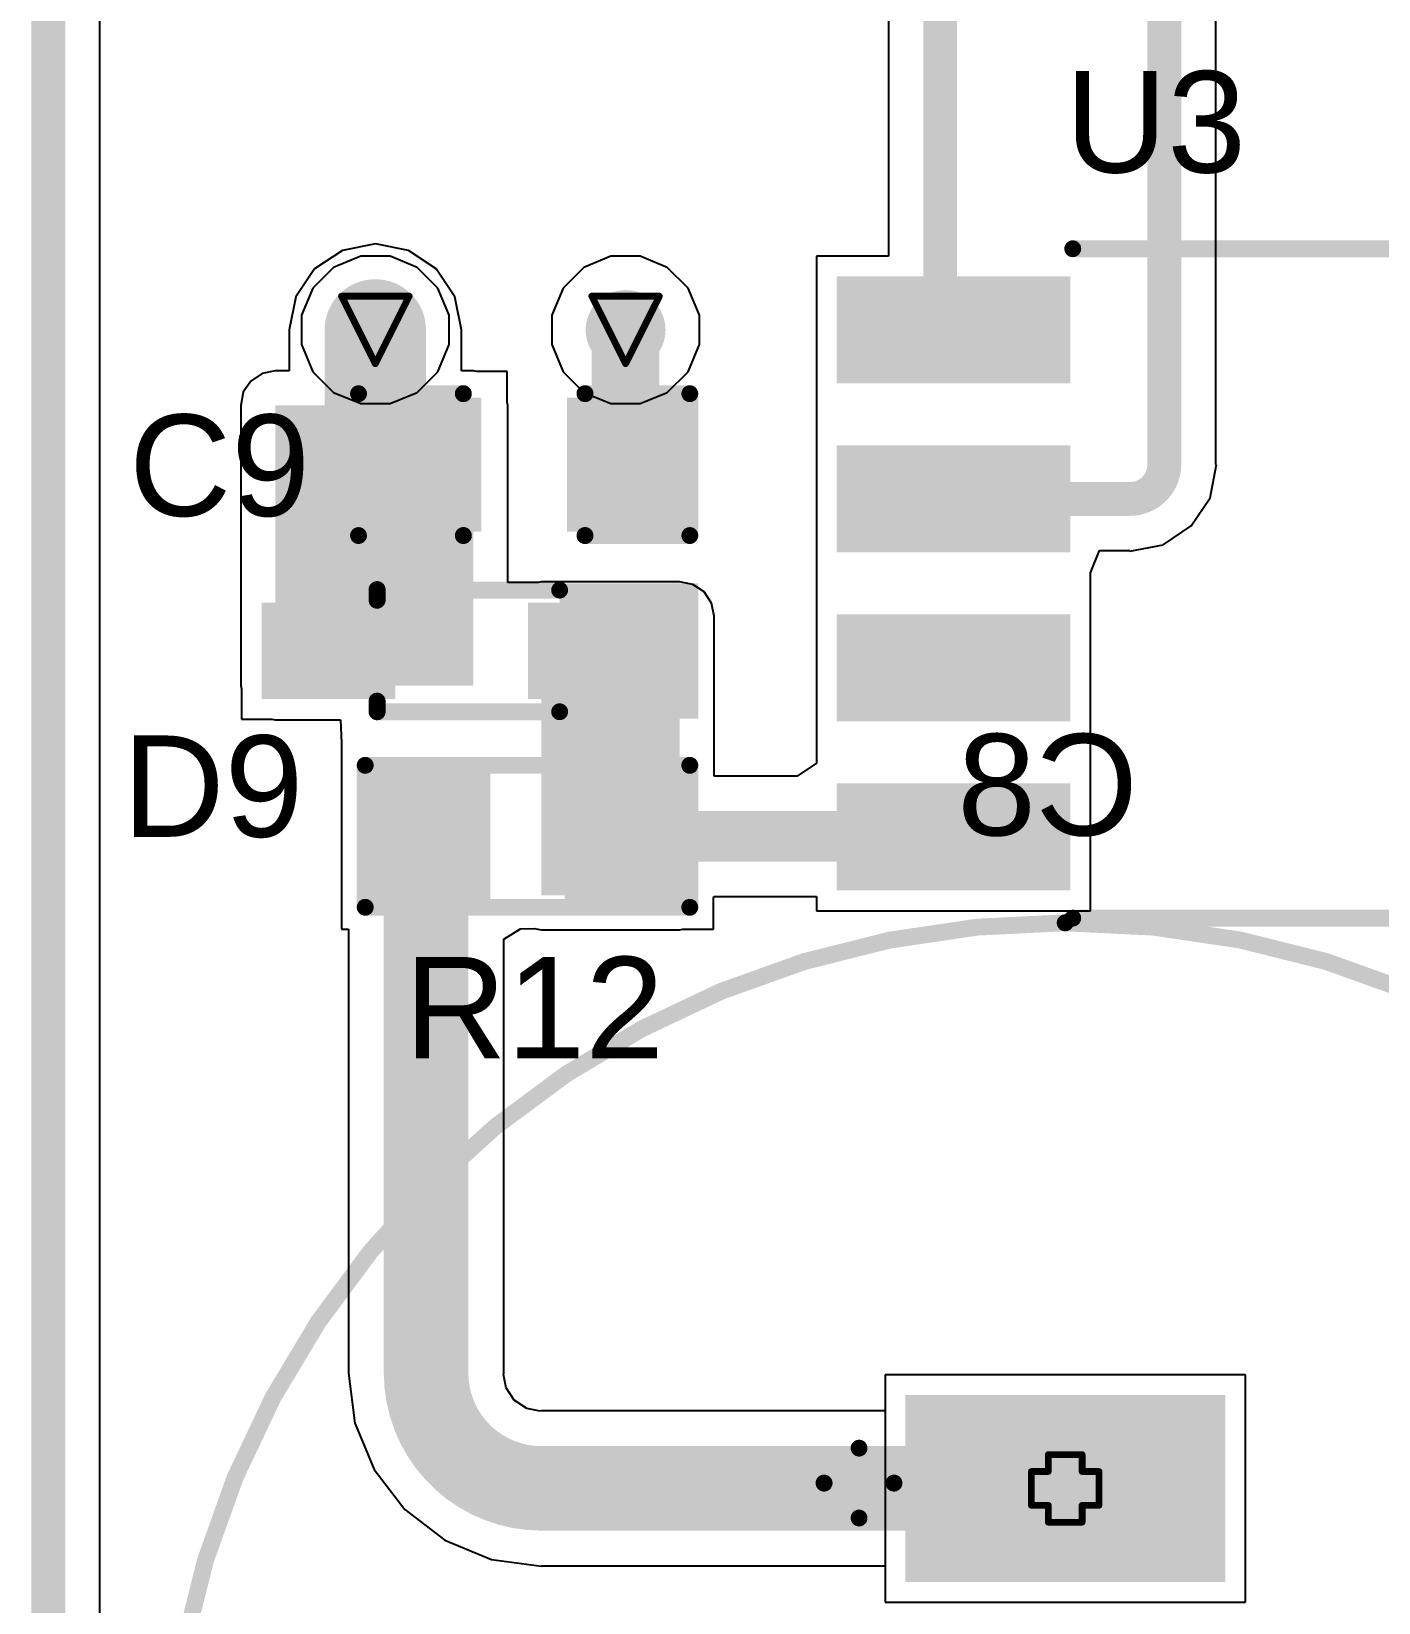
# Model space of a CAD drawing. Header units: inches. Extents: x 0 to 5359, y 0 to 5098.
# Drawn here: x -0.13 to 9.99, y 39.24 to 51.05 of the extents above; entities that cross this region are included whole.
import ezdxf

# ---------------------------------------------------------------- set-up
doc = ezdxf.new("R2010")
doc.units = ezdxf.units.IN
for name, color, linetype in [('Board Outline', 216, 'Continuous'), ('Bottom Layer', 5, 'Continuous'), ('Bottom Overlay', 54, 'Continuous'), ('Bottom Solder', 6, 'Continuous'), ('Drill Drawing', 1, 'Continuous'), ('Layer 1', 16, 'Continuous'), ('Layer 2', 76, 'Continuous'), ('Multi-Layer', 9, 'Continuous'), ('Pad Holes', 156, 'Continuous'), ('Top Layer', 1, 'Continuous'), ('Top Overlay', 2, 'Continuous'), ('Top Paste', 8, 'Continuous'), ('Top Solder', 216, 'Continuous'), ('Via Holes', 16, 'Continuous')]:
    doc.layers.add(name, color=color, linetype=linetype)
doc.styles.add('Arial', font='', dxfattribs={"height": 0.2})
doc.styles.get('Arial').set_extended_font_data('Arial')

# ---------------------------------------------------------------- blocks, each defined once
blk = doc.blocks.new('SOIC_8_0_154___3_90___W______38')
at = {"layer": 'Top Layer'}
for points in [[(-3.475, 1.605), (-3.475, 2.205), (-1.925, 2.205), (-1.925, 1.605)], [(1.925, 1.605), (1.925, 2.205), (3.475, 2.205), (3.475, 1.605)], [(-3.475, 0.335), (-3.475, 0.935), (-1.925, 0.935), (-1.925, 0.335)], [(1.925, 0.335), (1.925, 0.935), (3.475, 0.935), (3.475, 0.335)], [(-3.475, -0.935), (-3.475, -0.335), (-1.925, -0.335), (-1.925, -0.935)], [(1.925, -0.935), (1.925, -0.335), (3.475, -0.335), (3.475, -0.935)], [(-3.475, -2.205), (-3.475, -1.605), (-1.925, -1.605), (-1.925, -2.205)], [(1.925, -2.205), (1.925, -1.605), (3.475, -1.605), (3.475, -2.205)]]:
    blk.add_hatch(color=1, dxfattribs=at).paths.add_polyline_path(points)
at = {"layer": 'Top Overlay'}
blk.add_hatch(color=2, dxfattribs=at).paths.add_polyline_path([(-1.838, 1.626), (-1.483, 1.626), (-1.483, 2.21), (-1.838, 2.21)])
at = {"layer": 'Top Paste'}
for points in [[(-3.475, 1.605), (-3.475, 2.205), (-1.925, 2.205), (-1.925, 1.605)], [(1.925, 1.605), (1.925, 2.205), (3.475, 2.205), (3.475, 1.605)], [(-3.475, 0.335), (-3.475, 0.935), (-1.925, 0.935), (-1.925, 0.335)], [(1.925, 0.335), (1.925, 0.935), (3.475, 0.935), (3.475, 0.335)], [(-3.475, -0.935), (-3.475, -0.335), (-1.925, -0.335), (-1.925, -0.935)], [(1.925, -0.935), (1.925, -0.335), (3.475, -0.335), (3.475, -0.935)], [(-3.475, -2.205), (-3.475, -1.605), (-1.925, -1.605), (-1.925, -2.205)], [(1.925, -2.205), (1.925, -1.605), (3.475, -1.605), (3.475, -2.205)]]:
    blk.add_hatch(color=8, dxfattribs=at).paths.add_polyline_path(points)
at = {"layer": 'Top Solder'}
for points in [[(-3.577, 1.503), (-3.577, 2.307), (-1.823, 2.307), (-1.823, 1.503)], [(1.823, 1.503), (1.823, 2.307), (3.577, 2.307), (3.577, 1.503)], [(-3.577, 0.233), (-3.577, 1.037), (-1.823, 1.037), (-1.823, 0.233)], [(1.823, 0.233), (1.823, 1.037), (3.577, 1.037), (3.577, 0.233)], [(-3.577, -1.037), (-3.577, -0.233), (-1.823, -0.233), (-1.823, -1.037)], [(1.823, -1.037), (1.823, -0.233), (3.577, -0.233), (3.577, -1.037)], [(-3.577, -2.307), (-3.577, -1.503), (-1.823, -1.503), (-1.823, -2.307)], [(1.823, -2.307), (1.823, -1.503), (3.577, -1.503), (3.577, -2.307)]]:
    blk.add_hatch(color=216, dxfattribs=at).paths.add_polyline_path(points)
at = {"layer": 'Top Overlay'}
for points in [[(1.803, 2.515, 0.127, 0.127, 0), (-1.829, 2.515, 0.127, 0.127, 0)], [(-3.667, 1.93, 0.127, 0.127, 0), (-3.794, 2.057, 0.127, 0.127, 0)], [(-3.794, 1.803, 0.127, 0.127, 0), (-3.794, 2.057, 0.127, 0.127, 0)], [(-3.667, 1.93, 0.127, 0.127, 0), (-3.794, 1.803, 0.127, 0.127, 0)], [(1.803, -2.515, 0.127, 0.127, 0), (-1.829, -2.515, 0.127, 0.127, 0)]]:
    blk.add_lwpolyline(points, format="xyseb", dxfattribs=at)
for points in [[(-1.861, 2.515, 0.0635, 0.0635, 1), (-1.797, 2.515, 0.0635, 0.0635, 1)], [(1.772, 2.515, 0.0635, 0.0635, 1), (1.835, 2.515, 0.0635, 0.0635, 1)], [(-3.826, 2.057, 0.0635, 0.0635, 1), (-3.762, 2.057, 0.0635, 0.0635, 1)], [(-3.826, 2.057, 0.0635, 0.0635, 1), (-3.762, 2.057, 0.0635, 0.0635, 1)], [(-3.699, 1.93, 0.0635, 0.0635, 1), (-3.635, 1.93, 0.0635, 0.0635, 1)], [(-3.699, 1.93, 0.0635, 0.0635, 1), (-3.635, 1.93, 0.0635, 0.0635, 1)], [(-3.826, 1.803, 0.0635, 0.0635, 1), (-3.762, 1.803, 0.0635, 0.0635, 1)], [(-3.826, 1.803, 0.0635, 0.0635, 1), (-3.762, 1.803, 0.0635, 0.0635, 1)], [(-1.861, -2.515, 0.0635, 0.0635, 1), (-1.797, -2.515, 0.0635, 0.0635, 1)], [(1.772, -2.515, 0.0635, 0.0635, 1), (1.835, -2.515, 0.0635, 0.0635, 1)]]:
    blk.add_lwpolyline(points, format="xyseb", close=True, dxfattribs=at)
blk = doc.blocks.new('R___0603_162')
at = {"layer": 'Top Layer'}
for points in [[(-0.381, 0.4445), (-0.381, -0.4445), (-1.143, -0.4445), (-1.143, 0.4445)], [(1.143, 0.4445), (1.143, -0.4445), (0.381, -0.4445), (0.381, 0.4445)]]:
    blk.add_hatch(color=1, dxfattribs=at).paths.add_polyline_path(points)
at = {"layer": 'Top Paste'}
for points in [[(-0.381, 0.4445), (-0.381, -0.4445), (-1.143, -0.4445), (-1.143, 0.4445)], [(1.143, 0.4445), (1.143, -0.4445), (0.381, -0.4445), (0.381, 0.4445)]]:
    blk.add_hatch(color=8, dxfattribs=at).paths.add_polyline_path(points)
at = {"layer": 'Top Solder'}
for points in [[(-0.2794, 0.5461), (-0.2794, -0.5461), (-1.2446, -0.5461), (-1.2446, 0.5461)], [(1.2446, 0.5461), (1.2446, -0.5461), (0.2794, -0.5461), (0.2794, 0.5461)]]:
    blk.add_hatch(color=216, dxfattribs=at).paths.add_polyline_path(points)
at = {"layer": 'Top Overlay'}
for points in [[(-1.2192, 0.5334, 0.127, 0.127, 0), (-1.2192, -0.5334, 0.127, 0.127, 0)], [(1.2192, 0.5334, 0.127, 0.127, 0), (-1.2192, 0.5334, 0.127, 0.127, 0)], [(1.2192, 0.5334, 0.127, 0.127, 0), (1.2192, -0.5334, 0.127, 0.127, 0)], [(1.2192, -0.5334, 0.127, 0.127, 0), (-1.2192, -0.5334, 0.127, 0.127, 0)]]:
    blk.add_lwpolyline(points, format="xyseb", dxfattribs=at)
for points in [[(-1.25095, 0.5334, 0.0635, 0.0635, 1), (-1.18745, 0.5334, 0.0635, 0.0635, 1)], [(-1.25095, 0.5334, 0.0635, 0.0635, 1), (-1.18745, 0.5334, 0.0635, 0.0635, 1)], [(1.18745, 0.5334, 0.0635, 0.0635, 1), (1.25095, 0.5334, 0.0635, 0.0635, 1)], [(1.18745, 0.5334, 0.0635, 0.0635, 1), (1.25095, 0.5334, 0.0635, 0.0635, 1)], [(-1.25095, -0.5334, 0.0635, 0.0635, 1), (-1.18745, -0.5334, 0.0635, 0.0635, 1)], [(-1.25095, -0.5334, 0.0635, 0.0635, 1), (-1.18745, -0.5334, 0.0635, 0.0635, 1)], [(1.18745, -0.5334, 0.0635, 0.0635, 1), (1.25095, -0.5334, 0.0635, 0.0635, 1)], [(1.18745, -0.5334, 0.0635, 0.0635, 1), (1.25095, -0.5334, 0.0635, 0.0635, 1)]]:
    blk.add_lwpolyline(points, format="xyseb", close=True, dxfattribs=at)
blk = doc.blocks.new('SOD_523F_210')
at = {"layer": 'Top Layer'}
for points in [[(-1.4, 0.26), (-0.6, 0.26), (-0.6, -0.26), (-1.4, -0.26)], [(0.6, 0.26), (1.4, 0.26), (1.4, -0.26), (0.6, -0.26)]]:
    blk.add_hatch(color=1, dxfattribs=at).paths.add_polyline_path(points)
at = {"layer": 'Top Overlay'}
for points in [[(0.737, 0.33), (1.778, 0.33), (1.778, 0.508), (0.737, 0.508)], [(1.499, -0.381), (1.778, -0.381), (1.778, 0.356), (1.499, 0.356)], [(0.737, -0.508), (1.778, -0.508), (1.778, -0.33), (0.737, -0.33)]]:
    blk.add_hatch(color=2, dxfattribs=at).paths.add_polyline_path(points)
at = {"layer": 'Top Paste'}
for points in [[(-1.4, 0.26), (-0.6, 0.26), (-0.6, -0.26), (-1.4, -0.26)], [(0.6, 0.26), (1.4, 0.26), (1.4, -0.26), (0.6, -0.26)]]:
    blk.add_hatch(color=8, dxfattribs=at).paths.add_polyline_path(points)
at = {"layer": 'Top Solder'}
for points in [[(-1.502, 0.362), (-0.498, 0.362), (-0.498, -0.362), (-1.502, -0.362)], [(0.498, 0.362), (1.502, 0.362), (1.502, -0.362), (0.498, -0.362)]]:
    blk.add_hatch(color=216, dxfattribs=at).paths.add_polyline_path(points)
at = {"layer": 'Top Overlay'}
for points in [[(-0.635, 0.381, 0.127, 0.127, 0), (-0.635, 0.461, 0.127, 0.127, 0)], [(-0.635, 0.457, 0.127, 0.127, 0), (0.737, 0.457, 0.127, 0.127, 0)], [(-0.635, -0.457, 0.127, 0.127, 0), (-0.635, -0.377, 0.127, 0.127, 0)], [(-0.635, -0.457, 0.127, 0.127, 0), (0.737, -0.457, 0.127, 0.127, 0)]]:
    blk.add_lwpolyline(points, format="xyseb", dxfattribs=at)
for points in [[(-0.667, 0.461, 0.0635, 0.0635, 1), (-0.603, 0.461, 0.0635, 0.0635, 1)], [(-0.667, 0.457, 0.0635, 0.0635, 1), (-0.603, 0.457, 0.0635, 0.0635, 1)], [(0.705, 0.457, 0.0635, 0.0635, 1), (0.768, 0.457, 0.0635, 0.0635, 1)], [(-0.667, 0.381, 0.0635, 0.0635, 1), (-0.603, 0.381, 0.0635, 0.0635, 1)], [(-0.667, -0.377, 0.0635, 0.0635, 1), (-0.603, -0.377, 0.0635, 0.0635, 1)], [(-0.667, -0.457, 0.0635, 0.0635, 1), (-0.603, -0.457, 0.0635, 0.0635, 1)], [(-0.667, -0.457, 0.0635, 0.0635, 1), (-0.603, -0.457, 0.0635, 0.0635, 1)], [(0.705, -0.457, 0.0635, 0.0635, 1), (0.768, -0.457, 0.0635, 0.0635, 1)]]:
    blk.add_lwpolyline(points, format="xyseb", close=True, dxfattribs=at)
blk = doc.blocks.new('C___0603_355')
at = {"layer": 'Top Layer'}
for points in [[(-0.381, 0.445), (-0.381, -0.445), (-1.143, -0.445), (-1.143, 0.445)], [(1.143, 0.445), (1.143, -0.445), (0.381, -0.445), (0.381, 0.445)]]:
    blk.add_hatch(color=1, dxfattribs=at).paths.add_polyline_path(points)
at = {"layer": 'Top Paste'}
for points in [[(-0.381, 0.445), (-0.381, -0.445), (-1.143, -0.445), (-1.143, 0.445)], [(1.143, 0.445), (1.143, -0.445), (0.381, -0.445), (0.381, 0.445)]]:
    blk.add_hatch(color=8, dxfattribs=at).paths.add_polyline_path(points)
at = {"layer": 'Top Solder'}
for points in [[(-0.321, 0.504), (-0.321, -0.504), (-1.203, -0.504), (-1.203, 0.504)], [(1.203, 0.504), (1.203, -0.504), (0.321, -0.504), (0.321, 0.504)]]:
    blk.add_hatch(color=216, dxfattribs=at).paths.add_polyline_path(points)
at = {"layer": 'Top Overlay'}
for points in [[(-1.245, 0.533, 0.127, 0.127, 0), (-1.245, -0.533, 0.127, 0.127, 0)], [(-0.457, 0.533, 0.127, 0.127, 0), (-1.245, 0.533, 0.127, 0.127, 0)], [(1.245, 0.533, 0.127, 0.127, 0), (0.457, 0.533, 0.127, 0.127, 0)], [(1.245, 0.533, 0.127, 0.127, 0), (1.245, -0.533, 0.127, 0.127, 0)], [(-0.457, -0.533, 0.127, 0.127, 0), (-1.245, -0.533, 0.127, 0.127, 0)], [(1.245, -0.533, 0.127, 0.127, 0), (0.457, -0.533, 0.127, 0.127, 0)]]:
    blk.add_lwpolyline(points, format="xyseb", dxfattribs=at)
for points in [[(-1.276, 0.533, 0.0635, 0.0635, 1), (-1.213, 0.533, 0.0635, 0.0635, 1)], [(-1.276, 0.533, 0.0635, 0.0635, 1), (-1.213, 0.533, 0.0635, 0.0635, 1)], [(-0.489, 0.533, 0.0635, 0.0635, 1), (-0.425, 0.533, 0.0635, 0.0635, 1)], [(0.425, 0.533, 0.0635, 0.0635, 1), (0.489, 0.533, 0.0635, 0.0635, 1)], [(1.213, 0.533, 0.0635, 0.0635, 1), (1.276, 0.533, 0.0635, 0.0635, 1)], [(1.213, 0.533, 0.0635, 0.0635, 1), (1.276, 0.533, 0.0635, 0.0635, 1)], [(-1.276, -0.533, 0.0635, 0.0635, 1), (-1.213, -0.533, 0.0635, 0.0635, 1)], [(-1.276, -0.533, 0.0635, 0.0635, 1), (-1.213, -0.533, 0.0635, 0.0635, 1)], [(-0.489, -0.533, 0.0635, 0.0635, 1), (-0.425, -0.533, 0.0635, 0.0635, 1)], [(0.425, -0.533, 0.0635, 0.0635, 1), (0.489, -0.533, 0.0635, 0.0635, 1)], [(1.213, -0.533, 0.0635, 0.0635, 1), (1.276, -0.533, 0.0635, 0.0635, 1)], [(1.213, -0.533, 0.0635, 0.0635, 1), (1.276, -0.533, 0.0635, 0.0635, 1)]]:
    blk.add_lwpolyline(points, format="xyseb", close=True, dxfattribs=at)
blk = doc.blocks.new('SC_EB_5R5_474_M_B_356')
at = {"layer": 'Bottom Layer'}
blk.add_hatch(color=5, dxfattribs=at).paths.add_polyline_path([(-3.1, 1.1), (-1.9, 1.1), (-1.9, -1.1), (-3.1, -1.1)])
at = {"layer": 'Bottom Solder'}
blk.add_hatch(color=6, dxfattribs=at).paths.add_polyline_path([(-3.202, 1.202), (-1.798, 1.202), (-1.798, -1.202), (-3.202, -1.202)])
at = {"layer": 'Layer 1'}
blk.add_hatch(color=16, dxfattribs=at).paths.add_polyline_path([(-3.1, 1.1), (-1.9, 1.1), (-1.9, -1.1), (-3.1, -1.1)])
at = {"layer": 'Layer 2'}
blk.add_hatch(color=76, dxfattribs=at).paths.add_polyline_path([(-3.1, 1.1), (-1.9, 1.1), (-1.9, -1.1), (-3.1, -1.1)])
at = {"layer": 'Multi-Layer'}
blk.add_hatch(color=9, dxfattribs=at).paths.add_polyline_path([(-3.1, 1.1), (-1.9, 1.1), (-1.9, -1.1), (-3.1, -1.1)])
at = {"layer": 'Pad Holes'}
blk.add_hatch(color=7, dxfattribs=at).paths.add_polyline_path([(-2.2, 0.7), (-2.2, -0.7), (-2.8, -0.7), (-2.8, 0.7)])
at = {"layer": 'Top Layer'}
blk.add_hatch(color=1, dxfattribs=at).paths.add_polyline_path([(-3.1, 1.1), (-1.9, 1.1), (-1.9, -1.1), (-3.1, -1.1)])
at = {"layer": 'Top Solder'}
blk.add_hatch(color=216, dxfattribs=at).paths.add_polyline_path([(-3.202, 1.202), (-1.798, 1.202), (-1.798, -1.202), (-3.202, -1.202)])
at = {"layer": 'Bottom Overlay'}
for points in [[(6.75, 0, 0.127, 0.127, 1), (-6.75, 0, 0.127, 0.127, 1)], [(-6.782, 0, 0.0635, 0.0635, 1), (-6.718, 0, 0.0635, 0.0635, 1)], [(-2.572, -1.287, 0.0635, 0.0635, 1), (-2.508, -1.287, 0.0635, 0.0635, 1)], [(-2.834, -1.549, 0.0635, 0.0635, 1), (-2.771, -1.549, 0.0635, 0.0635, 1)], [(-2.309, -1.549, 0.0635, 0.0635, 1), (-2.246, -1.549, 0.0635, 0.0635, 1)], [(-2.572, -1.812, 0.0635, 0.0635, 1), (-2.508, -1.812, 0.0635, 0.0635, 1)]]:
    blk.add_lwpolyline(points, format="xyseb", close=True, dxfattribs=at)
for points in [[(-2.54, -1.812, 0.127, 0.127, 0), (-2.54, -1.287, 0.127, 0.127, 0)], [(-2.277, -1.549, 0.127, 0.127, 0), (-2.803, -1.549, 0.127, 0.127, 0)]]:
    blk.add_lwpolyline(points, format="xyseb", dxfattribs=at)

msp = doc.modelspace()

# ---------------------------------------------------------------- hatches: boundary and pattern name
at = {"layer": 'Bottom Layer'}
h = msp.add_hatch(color=5, dxfattribs=at)
edge = h.paths.add_edge_path()
edge.add_arc((2.457, 48.805), 0.3, 0, 360)
h = msp.add_hatch(color=5, dxfattribs=at)
edge = h.paths.add_edge_path()
edge.add_arc((4.337, 48.805), 0.3, 0, 360)
at = {"layer": 'Layer 1'}
h = msp.add_hatch(color=16, dxfattribs=at)
edge = h.paths.add_edge_path()
edge.add_arc((2.457, 48.805), 0.3, 0, 360)
h = msp.add_hatch(color=16, dxfattribs=at)
edge = h.paths.add_edge_path()
edge.add_arc((4.337, 48.805), 0.3, 0, 360)
at = {"layer": 'Layer 2'}
h = msp.add_hatch(color=76, dxfattribs=at)
edge = h.paths.add_edge_path()
edge.add_arc((2.457, 48.805), 0.3, 0, 360)
h = msp.add_hatch(color=76, dxfattribs=at)
edge = h.paths.add_edge_path()
edge.add_arc((4.337, 48.805), 0.3, 0, 360)
at = {"layer": 'Top Layer'}
h = msp.add_hatch(color=1, dxfattribs=at)
edge = h.paths.add_edge_path()
edge.add_arc((2.457, 48.805), 0.3, 0, 360)
h = msp.add_hatch(color=1, dxfattribs=at)
edge = h.paths.add_edge_path()
edge.add_arc((4.337, 48.805), 0.3, 0, 360)
for points in [[(1.705, 46.133), (3.194, 46.133), (3.194, 48.238), (1.705, 48.238)], [(3.705, 44.556), (4.743, 44.556), (4.743, 46.653), (3.705, 46.653)]]:
    msp.add_hatch(color=1, dxfattribs=at).paths.add_polyline_path(points)
at = {"layer": 'Via Holes'}
h = msp.add_hatch(color=7, dxfattribs=at)
edge = h.paths.add_edge_path()
edge.add_arc((2.457, 48.805), 0.15, 0, 360)
h = msp.add_hatch(color=7, dxfattribs=at)
edge = h.paths.add_edge_path()
edge.add_arc((4.337, 48.805), 0.15, 0, 360)

# ---------------------------------------------------------------- linework, layer by layer
at = {"layer": 'Board Outline'}
msp.add_lwpolyline([(0, 0, 0.254, 0.254, 0), (0, 120, 0.254, 0.254, 0)], format="xyseb", dxfattribs=at)
at = {"layer": 'Bottom Layer'}
for p, q in [((0.388, 4.145), (0.388, 59.871)), ((2.347, 49.359), (2.143, 49.275)), ((2.567, 49.359), (2.347, 49.359)), ((2.771, 49.275), (2.567, 49.359)), ((2.143, 49.275), (1.987, 49.119)), ((2.927, 49.119), (2.771, 49.275)), ((1.987, 49.119), (1.903, 48.915)), ((3.011, 48.915), (2.927, 49.119)), ((1.903, 48.915), (1.903, 48.695)), ((3.011, 48.695), (3.011, 48.915)), ((1.903, 48.695), (1.987, 48.491)), ((2.927, 48.491), (3.011, 48.695)), ((1.987, 48.491), (2.143, 48.335)), ((2.771, 48.335), (2.927, 48.491)), ((2.143, 48.335), (2.347, 48.251)), ((2.567, 48.251), (2.771, 48.335)), ((2.347, 48.251), (2.567, 48.251)), ((8.994, 40.954), (6.286, 40.954)), ((6.286, 40.954), (6.286, 39.246)), ((8.994, 39.246), (8.994, 40.954)), ((6.286, 39.246), (8.994, 39.246))]:
    msp.add_line(p, q, dxfattribs=at)
at = {"layer": 'Drill Drawing'}
for points in [[(2.203, 49.059, 0.0508, 0.0508, 0), (2.711, 49.059, 0.0508, 0.0508, 0)], [(2.203, 49.059, 0.0508, 0.0508, 0), (2.457, 48.551, 0.0508, 0.0508, 0)], [(2.457, 48.551, 0.0508, 0.0508, 0), (2.711, 49.059, 0.0508, 0.0508, 0)], [(4.083, 49.059, 0.0508, 0.0508, 0), (4.591, 49.059, 0.0508, 0.0508, 0)], [(4.083, 49.059, 0.0508, 0.0508, 0), (4.337, 48.551, 0.0508, 0.0508, 0)], [(4.337, 48.551, 0.0508, 0.0508, 0), (4.591, 49.059, 0.0508, 0.0508, 0)], [(7.513, 40.227, 0.0508, 0.0508, 0), (7.513, 40.354, 0.0508, 0.0508, 0)], [(7.513, 40.354, 0.0508, 0.0508, 0), (7.767, 40.354, 0.0508, 0.0508, 0)], [(7.767, 40.227, 0.0508, 0.0508, 0), (7.767, 40.354, 0.0508, 0.0508, 0)], [(7.386, 39.973, 0.0508, 0.0508, 0), (7.386, 40.227, 0.0508, 0.0508, 0)], [(7.386, 40.227, 0.0508, 0.0508, 0), (7.513, 40.227, 0.0508, 0.0508, 0)], [(7.767, 40.227, 0.0508, 0.0508, 0), (7.894, 40.227, 0.0508, 0.0508, 0)], [(7.894, 39.973, 0.0508, 0.0508, 0), (7.894, 40.227, 0.0508, 0.0508, 0)], [(7.386, 39.973, 0.0508, 0.0508, 0), (7.513, 39.973, 0.0508, 0.0508, 0)], [(7.513, 39.846, 0.0508, 0.0508, 0), (7.513, 39.973, 0.0508, 0.0508, 0)], [(7.767, 39.973, 0.0508, 0.0508, 0), (7.894, 39.973, 0.0508, 0.0508, 0)], [(7.767, 39.846, 0.0508, 0.0508, 0), (7.767, 39.973, 0.0508, 0.0508, 0)], [(7.513, 39.846, 0.0508, 0.0508, 0), (7.767, 39.846, 0.0508, 0.0508, 0)]]:
    msp.add_lwpolyline(points, format="xyseb", dxfattribs=at)
for points in [[(2.19, 49.059, 0.0254, 0.0254, 1), (2.216, 49.059, 0.0254, 0.0254, 1)], [(2.19, 49.059, 0.0254, 0.0254, 1), (2.216, 49.059, 0.0254, 0.0254, 1)], [(2.698, 49.059, 0.0254, 0.0254, 1), (2.724, 49.059, 0.0254, 0.0254, 1)], [(2.698, 49.059, 0.0254, 0.0254, 1), (2.724, 49.059, 0.0254, 0.0254, 1)], [(4.07, 49.059, 0.0254, 0.0254, 1), (4.095, 49.059, 0.0254, 0.0254, 1)], [(4.07, 49.059, 0.0254, 0.0254, 1), (4.095, 49.059, 0.0254, 0.0254, 1)], [(4.578, 49.059, 0.0254, 0.0254, 1), (4.603, 49.059, 0.0254, 0.0254, 1)], [(4.578, 49.059, 0.0254, 0.0254, 1), (4.603, 49.059, 0.0254, 0.0254, 1)], [(2.444, 48.551, 0.0254, 0.0254, 1), (2.47, 48.551, 0.0254, 0.0254, 1)], [(2.444, 48.551, 0.0254, 0.0254, 1), (2.47, 48.551, 0.0254, 0.0254, 1)], [(4.324, 48.551, 0.0254, 0.0254, 1), (4.349, 48.551, 0.0254, 0.0254, 1)], [(4.324, 48.551, 0.0254, 0.0254, 1), (4.349, 48.551, 0.0254, 0.0254, 1)], [(7.5, 40.354, 0.0254, 0.0254, 1), (7.525, 40.354, 0.0254, 0.0254, 1)], [(7.5, 40.354, 0.0254, 0.0254, 1), (7.525, 40.354, 0.0254, 0.0254, 1)], [(7.754, 40.354, 0.0254, 0.0254, 1), (7.779, 40.354, 0.0254, 0.0254, 1)], [(7.754, 40.354, 0.0254, 0.0254, 1), (7.779, 40.354, 0.0254, 0.0254, 1)], [(7.373, 40.227, 0.0254, 0.0254, 1), (7.398, 40.227, 0.0254, 0.0254, 1)], [(7.373, 40.227, 0.0254, 0.0254, 1), (7.398, 40.227, 0.0254, 0.0254, 1)], [(7.5, 40.227, 0.0254, 0.0254, 1), (7.525, 40.227, 0.0254, 0.0254, 1)], [(7.5, 40.227, 0.0254, 0.0254, 1), (7.525, 40.227, 0.0254, 0.0254, 1)], [(7.754, 40.227, 0.0254, 0.0254, 1), (7.779, 40.227, 0.0254, 0.0254, 1)], [(7.754, 40.227, 0.0254, 0.0254, 1), (7.779, 40.227, 0.0254, 0.0254, 1)], [(7.881, 40.227, 0.0254, 0.0254, 1), (7.906, 40.227, 0.0254, 0.0254, 1)], [(7.881, 40.227, 0.0254, 0.0254, 1), (7.906, 40.227, 0.0254, 0.0254, 1)], [(7.373, 39.973, 0.0254, 0.0254, 1), (7.398, 39.973, 0.0254, 0.0254, 1)], [(7.373, 39.973, 0.0254, 0.0254, 1), (7.398, 39.973, 0.0254, 0.0254, 1)], [(7.5, 39.973, 0.0254, 0.0254, 1), (7.525, 39.973, 0.0254, 0.0254, 1)], [(7.5, 39.973, 0.0254, 0.0254, 1), (7.525, 39.973, 0.0254, 0.0254, 1)], [(7.754, 39.973, 0.0254, 0.0254, 1), (7.779, 39.973, 0.0254, 0.0254, 1)], [(7.754, 39.973, 0.0254, 0.0254, 1), (7.779, 39.973, 0.0254, 0.0254, 1)], [(7.881, 39.973, 0.0254, 0.0254, 1), (7.906, 39.973, 0.0254, 0.0254, 1)], [(7.881, 39.973, 0.0254, 0.0254, 1), (7.906, 39.973, 0.0254, 0.0254, 1)], [(7.5, 39.846, 0.0254, 0.0254, 1), (7.525, 39.846, 0.0254, 0.0254, 1)], [(7.5, 39.846, 0.0254, 0.0254, 1), (7.525, 39.846, 0.0254, 0.0254, 1)], [(7.754, 39.846, 0.0254, 0.0254, 1), (7.779, 39.846, 0.0254, 0.0254, 1)], [(7.754, 39.846, 0.0254, 0.0254, 1), (7.779, 39.846, 0.0254, 0.0254, 1)]]:
    msp.add_lwpolyline(points, format="xyseb", close=True, dxfattribs=at)
at = {"layer": 'Layer 1'}
for p, q in [((0.388, 4.145), (0.388, 115.855)), ((2.347, 49.359), (2.143, 49.275)), ((2.567, 49.359), (2.347, 49.359)), ((2.771, 49.275), (2.567, 49.359)), ((2.143, 49.275), (1.987, 49.119)), ((2.927, 49.119), (2.771, 49.275)), ((1.987, 49.119), (1.903, 48.915)), ((3.011, 48.915), (2.927, 49.119)), ((1.903, 48.915), (1.903, 48.695)), ((3.011, 48.695), (3.011, 48.915)), ((1.903, 48.695), (1.987, 48.491)), ((2.927, 48.491), (3.011, 48.695)), ((1.987, 48.491), (2.143, 48.335)), ((2.771, 48.335), (2.927, 48.491)), ((2.143, 48.335), (2.347, 48.251)), ((2.567, 48.251), (2.771, 48.335)), ((2.347, 48.251), (2.567, 48.251)), ((8.994, 40.954), (6.286, 40.954)), ((6.286, 40.954), (6.286, 39.246)), ((8.994, 39.246), (8.994, 40.954)), ((6.286, 39.246), (8.994, 39.246))]:
    msp.add_line(p, q, dxfattribs=at)
at = {"layer": 'Layer 2'}
for p, q in [((0.388, 4.145), (0.388, 92.091)), ((4.226, 49.359), (4.023, 49.275)), ((4.447, 49.359), (4.226, 49.359)), ((4.65, 49.275), (4.447, 49.359)), ((4.023, 49.275), (3.867, 49.119)), ((4.806, 49.119), (4.65, 49.275)), ((3.867, 49.119), (3.783, 48.915)), ((4.891, 48.915), (4.806, 49.119)), ((3.783, 48.915), (3.783, 48.695)), ((4.891, 48.695), (4.891, 48.915)), ((3.783, 48.695), (3.867, 48.491)), ((4.806, 48.491), (4.891, 48.695)), ((3.867, 48.491), (4.023, 48.335)), ((4.65, 48.335), (4.806, 48.491)), ((4.023, 48.335), (4.226, 48.251)), ((4.447, 48.251), (4.65, 48.335)), ((4.226, 48.251), (4.447, 48.251)), ((8.994, 40.954), (6.286, 40.954)), ((6.286, 40.954), (6.286, 39.246)), ((8.994, 39.246), (8.994, 40.954)), ((6.286, 39.246), (8.994, 39.246))]:
    msp.add_line(p, q, dxfattribs=at)
at = {"layer": 'Top Layer'}
for p, q in [((0.388, 4.145), (0.388, 115.855)), ((8.772, 47.793), (8.772, 53.018)), ((6.311, 52.346), (6.311, 49.359)), ((2.209, 49.403), (1.999, 49.263)), ((2.457, 49.452), (2.209, 49.403)), ((2.705, 49.403), (2.457, 49.452)), ((2.915, 49.263), (2.705, 49.403)), ((6.311, 49.359), (5.771, 49.359)), ((5.771, 49.359), (5.771, 48.251)), ((1.999, 49.263), (1.859, 49.053)), ((3.055, 49.053), (2.915, 49.263)), ((1.859, 49.053), (1.81, 48.805)), ((3.104, 48.805), (3.055, 49.053)), ((1.81, 48.805), (1.81, 48.497)), ((3.104, 48.497), (3.104, 48.805)), ((1.522, 48.421), (1.465, 48.337)), ((1.606, 48.477), (1.522, 48.421)), ((1.705, 48.497), (1.606, 48.477)), ((1.81, 48.497), (1.705, 48.497)), ((3.194, 48.497), (3.104, 48.497)), ((3.219, 48.492), (3.194, 48.497)), ((3.448, 48.492), (3.219, 48.492)), ((3.448, 48.263), (3.448, 48.492)), ((1.465, 48.337), (1.446, 48.238)), ((1.446, 48.238), (1.446, 46.133)), ((3.453, 48.238), (3.448, 48.263)), ((3.453, 46.907), (3.453, 48.238)), ((5.771, 48.251), (5.771, 48.251)), ((5.771, 48.251), (5.771, 48.089)), ((5.771, 48.089), (5.771, 48.089)), ((5.771, 48.089), (5.771, 46.997)), ((8.728, 47.544), (8.777, 47.793)), ((8.777, 47.793), (8.772, 47.793)), ((8.587, 47.332), (8.728, 47.544)), ((8.375, 47.191), (8.587, 47.332)), ((7.829, 46.981), (7.897, 47.147)), ((7.897, 47.147), (8.126, 47.147)), ((8.126, 47.142), (8.375, 47.191)), ((8.126, 47.147), (8.126, 47.142)), ((5.771, 46.997), (5.771, 46.981)), ((3.68, 46.907), (3.453, 46.907)), ((3.705, 46.912), (3.68, 46.907)), ((4.743, 46.912), (3.705, 46.912)), ((4.842, 46.892), (4.743, 46.912)), ((4.926, 46.836), (4.842, 46.892)), ((5.771, 46.981), (5.771, 46.819)), ((7.829, 46.819), (7.829, 46.981)), ((4.982, 46.752), (4.926, 46.836)), ((5.002, 46.653), (4.982, 46.752)), ((5.771, 46.819), (5.771, 46.803)), ((5.771, 46.803), (5.771, 45.727)), ((7.829, 46.803), (7.829, 46.819)), ((7.829, 45.727), (7.829, 46.803)), ((5.002, 45.453), (5.002, 46.653)), ((1.446, 46.133), (1.451, 46.108)), ((1.451, 46.108), (1.451, 45.879)), ((1.451, 45.879), (1.68, 45.879)), ((1.68, 45.879), (1.705, 45.874)), ((1.705, 45.874), (2.196, 45.874)), ((2.196, 45.874), (2.203, 45.699)), ((2.203, 45.699), (2.203, 45.699)), ((2.203, 45.699), (2.203, 44.302)), ((5.771, 45.727), (5.771, 45.711)), ((5.771, 45.711), (5.771, 45.549)), ((7.829, 45.711), (7.829, 45.727)), ((7.829, 45.549), (7.829, 45.711)), ((5.626, 45.453), (5.002, 45.453)), ((5.771, 45.549), (5.626, 45.453)), ((7.829, 45.533), (7.829, 45.549)), ((7.829, 44.441), (7.829, 45.533)), ((4.997, 44.531), (5, 44.547)), ((4.997, 44.302), (4.997, 44.531)), ((5, 44.547), (5.771, 44.547)), ((5.771, 44.547), (5.771, 44.441)), ((5.771, 44.441), (7.829, 44.441)), ((2.203, 44.302), (2.255, 44.302)), ((2.255, 44.302), (2.255, 40.967)), ((3.421, 44.228), (3.547, 44.304)), ((3.547, 44.304), (3.651, 44.307)), ((3.651, 44.307), (3.705, 44.297)), ((3.705, 44.297), (4.743, 44.297)), ((4.743, 44.297), (4.768, 44.302)), ((4.768, 44.302), (4.997, 44.302)), ((3.421, 40.967), (3.421, 44.228)), ((2.255, 40.967), (2.254, 40.967)), ((2.254, 40.967), (2.303, 40.591)), ((3.419, 40.957), (3.421, 40.967)), ((3.439, 40.857), (3.419, 40.957)), ((3.501, 40.763), (3.439, 40.857)), ((8.994, 40.954), (6.286, 40.954)), ((6.286, 40.954), (6.286, 40.683)), ((8.994, 39.246), (8.994, 40.954)), ((3.594, 40.701), (3.501, 40.763)), ((3.695, 40.681), (3.594, 40.701)), ((3.705, 40.683), (3.695, 40.681)), ((6.286, 40.683), (3.705, 40.683)), ((2.303, 40.591), (2.448, 40.241)), ((2.448, 40.241), (2.679, 39.941)), ((2.679, 39.941), (2.979, 39.71)), ((2.979, 39.71), (3.329, 39.566)), ((3.329, 39.566), (3.705, 39.516)), ((3.705, 39.516), (3.705, 39.517)), ((3.705, 39.517), (6.286, 39.517)), ((6.286, 39.517), (6.286, 39.246)), ((6.286, 39.246), (8.994, 39.246))]:
    msp.add_line(p, q, dxfattribs=at)
for points in [[(6.7, 48.905, 0.254, 0.254, 0), (6.7, 53.3, 0.254, 0.254, 0)], [(8.384, 47.793, 0.254, 0.254, 0), (8.384, 53.018, 0.254, 0.254, 0)], [(2.457, 47.793, 0.762, 0.762, 0), (2.457, 48.805, 0.762, 0.762, 0)], [(4.337, 47.793, 0.508, 0.508, 0), (4.337, 48.805, 0.508, 0.508, 0)], [(6.8, 48.805, 0.178, 0.178, -0.414214), (6.7, 48.905, 0.178, 0.178, 0)], [(8.384, 47.793, 0.254, 0.254, -0.414214), (8.126, 47.535, 0.254, 0.254, 0)], [(6.8, 47.535, 0.254, 0.254, 0), (8.126, 47.535, 0.254, 0.254, 0)], [(3.956, 46.243, 0.381, 0.381, -0.414214), (4.105, 46.393, 0.381, 0.381, 0)], [(3.956, 45, 0.381, 0.381, 0), (3.956, 46.243, 0.381, 0.381, 0)], [(2.838, 40.967, 0.635, 0.635, 0), (2.838, 45, 0.635, 0.635, 0)], [(4.362, 45, 0.381, 0.381, 0), (6.8, 45, 0.381, 0.381, 0)], [(6.8, 44.995, 0.381, 0.381, 0), (6.8, 45, 0.381, 0.381, 0)], [(3.705, 40.1, 0.635, 0.635, -0.414214), (2.838, 40.967, 0.635, 0.635, 0)], [(3.705, 40.1, 0.635, 0.635, 0), (7.64, 40.1, 0.635, 0.635, 0)]]:
    msp.add_lwpolyline(points, format="xyseb", dxfattribs=at)
for points in [[(2.266, 48.805, 0.381, 0.381, 1), (2.647, 48.805, 0.381, 0.381, 1)], [(4.21, 48.805, 0.254, 0.254, 1), (4.464, 48.805, 0.254, 0.254, 1)], [(6.636, 48.905, 0.127, 0.127, 1), (6.763, 48.905, 0.127, 0.127, 1)], [(6.656, 48.905, 0.0889, 0.0889, 1), (6.744, 48.905, 0.0889, 0.0889, 1)], [(6.756, 48.805, 0.0889, 0.0889, 1), (6.844, 48.805, 0.0889, 0.0889, 1)], [(2.266, 47.793, 0.381, 0.381, 1), (2.647, 47.793, 0.381, 0.381, 1)], [(4.21, 47.793, 0.254, 0.254, 1), (4.464, 47.793, 0.254, 0.254, 1)], [(8.32, 47.793, 0.127, 0.127, 1), (8.447, 47.793, 0.127, 0.127, 1)], [(8.32, 47.793, 0.127, 0.127, 1), (8.447, 47.793, 0.127, 0.127, 1)], [(6.736, 47.535, 0.127, 0.127, 1), (6.863, 47.535, 0.127, 0.127, 1)], [(8.062, 47.535, 0.127, 0.127, 1), (8.189, 47.535, 0.127, 0.127, 1)], [(8.062, 47.535, 0.127, 0.127, 1), (8.189, 47.535, 0.127, 0.127, 1)], [(4.009, 46.393, 0.191, 0.191, 1), (4.2, 46.393, 0.191, 0.191, 1)], [(3.86, 46.243, 0.191, 0.191, 1), (4.051, 46.243, 0.191, 0.191, 1)], [(3.86, 46.243, 0.191, 0.191, 1), (4.051, 46.243, 0.191, 0.191, 1)], [(2.679, 45, 0.318, 0.318, 1), (2.997, 45, 0.318, 0.318, 1)], [(3.86, 45, 0.191, 0.191, 1), (4.051, 45, 0.191, 0.191, 1)], [(4.267, 45, 0.191, 0.191, 1), (4.457, 45, 0.191, 0.191, 1)], [(6.705, 45, 0.191, 0.191, 1), (6.895, 45, 0.191, 0.191, 1)], [(6.705, 45, 0.191, 0.191, 1), (6.895, 45, 0.191, 0.191, 1)], [(6.705, 44.995, 0.191, 0.191, 1), (6.895, 44.995, 0.191, 0.191, 1)], [(2.679, 40.967, 0.318, 0.318, 1), (2.997, 40.967, 0.318, 0.318, 1)], [(2.679, 40.967, 0.318, 0.318, 1), (2.997, 40.967, 0.318, 0.318, 1)], [(3.546, 40.1, 0.318, 0.318, 1), (3.863, 40.1, 0.318, 0.318, 1)], [(3.546, 40.1, 0.318, 0.318, 1), (3.863, 40.1, 0.318, 0.318, 1)], [(7.481, 40.1, 0.318, 0.318, 1), (7.799, 40.1, 0.318, 0.318, 1)]]:
    msp.add_lwpolyline(points, format="xyseb", close=True, dxfattribs=at)

# ---------------------------------------------------------------- block references
for name, p, rotation in [('SOIC_8_0_154___3_90___W______38', (9.5, 46.9), 180), ('C___0603_355', (3.575, 47.793), 180), ('R___0603_162', (3.6, 45), 180), ('SC_EB_5R5_474_M_B_356', (7.64, 37.6), 270)]:
    msp.add_blockref(name, p, dxfattribs=dict(rotation=rotation))
msp.add_blockref('SOD_523F_210', (3.105, 46.393))

# ---------------------------------------------------------------- texts
at = {"layer": 'Bottom Overlay', "style": 'Arial', "text_generation_flag": 2}
msp.add_text('C8', height=0.762, dxfattribs=at).set_placement((8.189, 45.007))
at = {"layer": 'Top Overlay', "style": 'Arial'}
for s, p in [('U3', (7.638, 49.988)), ('C9', (0.606, 47.407)), ('D9', (0.556, 44.996)), ('R12', (2.674, 43.332))]:
    msp.add_text(s, height=0.762, dxfattribs=at).set_placement(p)

doc.saveas('drawing.dxf')
